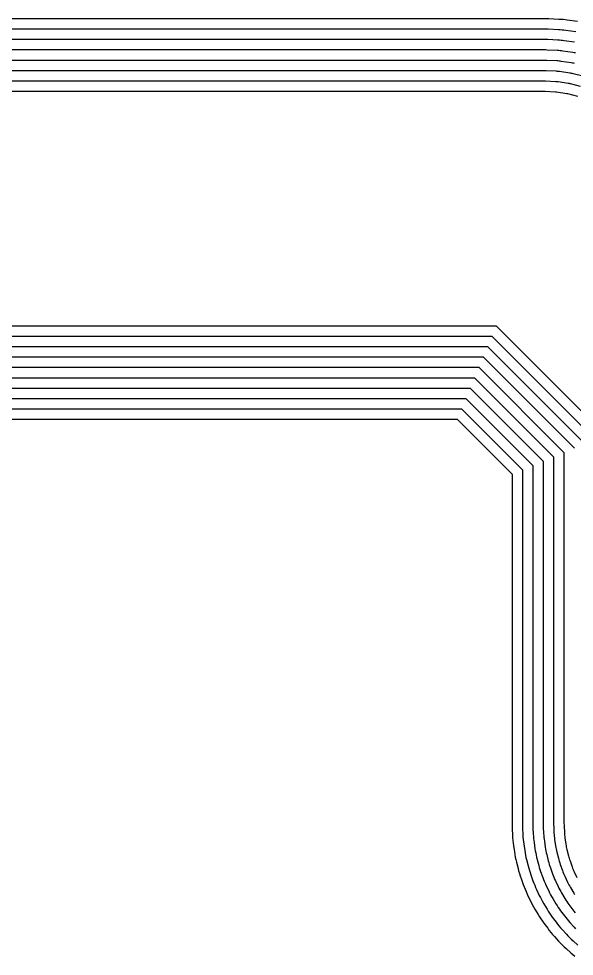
# Model space of a CAD drawing. Header units: metres. Extents: x 1.4 to 44.2, y 0.1 to 33.9.
# Drawn here: x 17.423 to 19.559, y 7.85 to 11.455 of the extents above; entities that cross this region are included whole.
import ezdxf

# ---------------------------------------------------------------- set-up
doc = ezdxf.new("R2010")
doc.units = ezdxf.units.M

msp = doc.modelspace()

# ---------------------------------------------------------------- linework, layer by layer
for points in [[(19.5715, 11.444), (19.5327, 11.4497), (19.5246, 11.4508), (19.5166, 11.4517), (19.5085, 11.4524), (19.5004, 11.4529), (19.4612, 11.4548), (19.4531, 11.4551), (19.445, 11.4552), (16.62, 11.4552)], [(19.5656, 11.4044), (19.5268, 11.4101), (19.5197, 11.4111), (19.5127, 11.4119), (19.5056, 11.4125), (19.4985, 11.4129), (19.4592, 11.4149), (19.4521, 11.4151), (19.445, 11.4152), (16.58, 11.4152)], [(19.5598, 11.3648), (19.5209, 11.3706), (19.5148, 11.3714), (19.5087, 11.3721), (19.5026, 11.3726), (19.4965, 11.373), (19.4573, 11.3749), (19.4511, 11.3751), (19.445, 11.3752), (16.54, 11.3752)], [(19.5641, 11.3235), (19.559, 11.3244), (19.5539, 11.3252), (19.5151, 11.331), (19.5099, 11.3317), (19.5048, 11.3323), (19.4997, 11.3327), (19.4945, 11.333), (19.4553, 11.335), (19.4502, 11.3351), (19.445, 11.3352), (16.5, 11.3352)], [(19.5603, 11.2834), (19.5563, 11.2843), (19.5522, 11.285), (19.548, 11.2857), (19.5092, 11.2914), (19.505, 11.292), (19.5009, 11.2925), (19.4967, 11.2928), (19.4926, 11.2931), (19.4534, 11.295), (19.4492, 11.2952), (19.445, 11.2952), (16.46, 11.2952)], [(19.5928, 11.2341), (19.5547, 11.2436), (19.5516, 11.2444), (19.5484, 11.245), (19.5453, 11.2456), (19.5422, 11.2461), (19.5033, 11.2519), (19.5002, 11.2523), (19.497, 11.2527), (19.4938, 11.2529), (19.4906, 11.2531), (19.4514, 11.2551), (19.4482, 11.2552), (19.445, 11.2552), (16.42, 11.2552)], [(19.5831, 11.1953), (19.545, 11.2048), (19.5428, 11.2053), (19.5406, 11.2058), (19.5385, 11.2062), (19.5363, 11.2065), (19.4974, 11.2123), (19.4953, 11.2126), (19.4931, 11.2129), (19.4909, 11.213), (19.4887, 11.2132), (19.4494, 11.2151), (19.4472, 11.2152), (19.445, 11.2152), (16.38, 11.2152)], [(19.5733, 11.1565), (19.5352, 11.166), (19.534, 11.1663), (19.5328, 11.1666), (19.5316, 11.1668), (19.5304, 11.167), (19.4916, 11.1727), (19.4904, 11.1729), (19.4891, 11.173), (19.4879, 11.1731), (19.4867, 11.1732), (19.4475, 11.1752), (19.4462, 11.1752), (19.445, 11.1752), (16.34, 11.1752)], [(16.34, 10.2748), (19.2585, 10.2748), (19.68, 9.8533)], [(16.38, 10.2348), (19.242, 10.2348), (19.64, 9.8368)], [(16.42, 10.1948), (19.2254, 10.1948), (19.6, 9.8202)], [(16.46, 10.1548), (19.2088, 10.1548), (19.56, 9.8036)], [(16.5, 10.1148), (19.1923, 10.1148), (19.52, 9.7871), (19.52, 8.36), (19.5201, 8.3549), (19.5203, 8.3497), (19.5215, 8.3252), (19.5218, 8.3201), (19.5222, 8.3149), (19.5228, 8.3098), (19.5235, 8.3047), (19.5271, 8.2804), (19.5279, 8.2753), (19.5289, 8.2703), (19.5299, 8.2652), (19.5311, 8.2602), (19.5371, 8.2364), (19.5384, 8.2314), (19.5398, 8.2265), (19.5414, 8.2216), (19.5431, 8.2167), (19.5513, 8.1936), (19.5531, 8.1888), (19.555, 8.184), (19.5571, 8.1792), (19.5592, 8.1746), (19.5697, 8.1524)], [(16.54, 10.0748), (19.1757, 10.0748), (19.48, 9.7705), (19.48, 8.36), (19.4801, 8.3539), (19.4803, 8.3477), (19.4815, 8.3232), (19.4819, 8.3171), (19.4824, 8.311), (19.4831, 8.3049), (19.4839, 8.2988), (19.4875, 8.2746), (19.4885, 8.2685), (19.4896, 8.2625), (19.4909, 8.2565), (19.4923, 8.2505), (19.4983, 8.2267), (19.4998, 8.2208), (19.5015, 8.2149), (19.5034, 8.209), (19.5054, 8.2032), (19.5137, 8.1801), (19.5158, 8.1744), (19.5181, 8.1687), (19.5205, 8.163), (19.523, 8.1575), (19.5335, 8.1353), (19.5362, 8.1298), (19.5391, 8.1243), (19.542, 8.1189), (19.5451, 8.1136), (19.5577, 8.0926), (19.5609, 8.0874)], [(16.58, 10.0348), (19.1591, 10.0348), (19.44, 9.7539), (19.44, 8.36), (19.4401, 8.3529), (19.4404, 8.3458), (19.4416, 8.3213), (19.442, 8.3142), (19.4426, 8.3071), (19.4434, 8.3), (19.4444, 8.293), (19.448, 8.2687), (19.4491, 8.2617), (19.4504, 8.2547), (19.4519, 8.2477), (19.4535, 8.2408), (19.4595, 8.217), (19.4613, 8.2101), (19.4633, 8.2033), (19.4654, 8.1965), (19.4677, 8.1897), (19.476, 8.1666), (19.4785, 8.16), (19.4811, 8.1534), (19.4839, 8.1468), (19.4869, 8.1404), (19.4974, 8.1182), (19.5005, 8.1118), (19.5038, 8.1055), (19.5072, 8.0992), (19.5108, 8.0931), (19.5234, 8.072), (19.5271, 8.066), (19.531, 8.06), (19.535, 8.0541), (19.5392, 8.0484), (19.5538, 8.0287), (19.5581, 8.023), (19.5626, 8.0174)], [(16.62, 9.9948), (19.1426, 9.9948), (19.4, 9.7374), (19.4, 8.36), (19.4001, 8.3519), (19.4004, 8.3438), (19.4016, 8.3193), (19.4021, 8.3112), (19.4028, 8.3032), (19.4037, 8.2951), (19.4048, 8.2871), (19.4084, 8.2628), (19.4097, 8.2548), (19.4112, 8.2469), (19.4128, 8.2389), (19.4147, 8.2311), (19.4207, 8.2073), (19.4227, 8.1994), (19.425, 8.1916), (19.4274, 8.1839), (19.4301, 8.1763), (19.4383, 8.1532), (19.4412, 8.1456), (19.4442, 8.1381), (19.4474, 8.1306), (19.4507, 8.1232), (19.4612, 8.1011), (19.4648, 8.0938), (19.4685, 8.0866), (19.4724, 8.0795), (19.4765, 8.0725), (19.4891, 8.0515), (19.4933, 8.0446), (19.4978, 8.0378), (19.5023, 8.0311), (19.5071, 8.0245), (19.5217, 8.0048), (19.5266, 7.9984), (19.5317, 7.9921), (19.5369, 7.9859), (19.5422, 7.9798), (19.5587, 7.9616), (19.5642, 7.9557)], [(16.66, 9.9548), (19.126, 9.9548), (19.36, 9.7208), (19.36, 8.36), (19.3601, 8.3509), (19.3605, 8.3419), (19.3617, 8.3174), (19.3622, 8.3083), (19.363, 8.2992), (19.364, 8.2902), (19.3652, 8.2812), (19.3688, 8.2569), (19.3703, 8.248), (19.3719, 8.2391), (19.3738, 8.2302), (19.3759, 8.2213), (19.3819, 8.1975), (19.3842, 8.1888), (19.3867, 8.18), (19.3895, 8.1714), (19.3924, 8.1628), (19.4007, 8.1397), (19.4038, 8.1312), (19.4072, 8.1227), (19.4108, 8.1144), (19.4146, 8.1061), (19.4251, 8.084), (19.429, 8.0758), (19.4332, 8.0677), (19.4376, 8.0598), (19.4422, 8.0519), (19.4548, 8.0309), (19.4595, 8.0232), (19.4645, 8.0156), (19.4696, 8.0081), (19.475, 8.0007), (19.4896, 7.981), (19.4951, 7.9738), (19.5007, 7.9667), (19.5066, 7.9597), (19.5126, 7.9529), (19.5291, 7.9348), (19.5353, 7.9281), (19.5416, 7.9216), (19.5481, 7.9153), (19.5548, 7.9091), (19.5729, 7.8926)], [(16.7, 9.9148), (19.1094, 9.9148), (19.32, 9.7042), (19.32, 8.36), (19.3201, 8.35), (19.3205, 8.3399), (19.3217, 8.3154), (19.3223, 8.3053), (19.3232, 8.2953), (19.3243, 8.2853), (19.3257, 8.2753), (19.3293, 8.2511), (19.3309, 8.2411), (19.3327, 8.2313), (19.3348, 8.2214), (19.3371, 8.2116), (19.3431, 8.1878), (19.3456, 8.1781), (19.3484, 8.1684), (19.3515, 8.1588), (19.3547, 8.1493), (19.363, 8.1262), (19.3665, 8.1168), (19.3703, 8.1074), (19.3742, 8.0982), (19.3784, 8.089), (19.3889, 8.0669), (19.3933, 8.0578), (19.3979, 8.0489), (19.4028, 8.0401), (19.4079, 8.0314), (19.4205, 8.0103), (19.4258, 8.0018), (19.4312, 7.9933), (19.4369, 7.985), (19.4428, 7.9769), (19.4574, 7.9572), (19.4635, 7.9492), (19.4698, 7.9413), (19.4763, 7.9336), (19.483, 7.9261), (19.4994, 7.9079), (19.5063, 7.9005), (19.5133, 7.8933), (19.5205, 7.8863), (19.5279, 7.8794), (19.5461, 7.863), (19.5536, 7.8563), (19.5613, 7.8498)]]:
    msp.add_lwpolyline(points)

doc.saveas('drawing.dxf')
